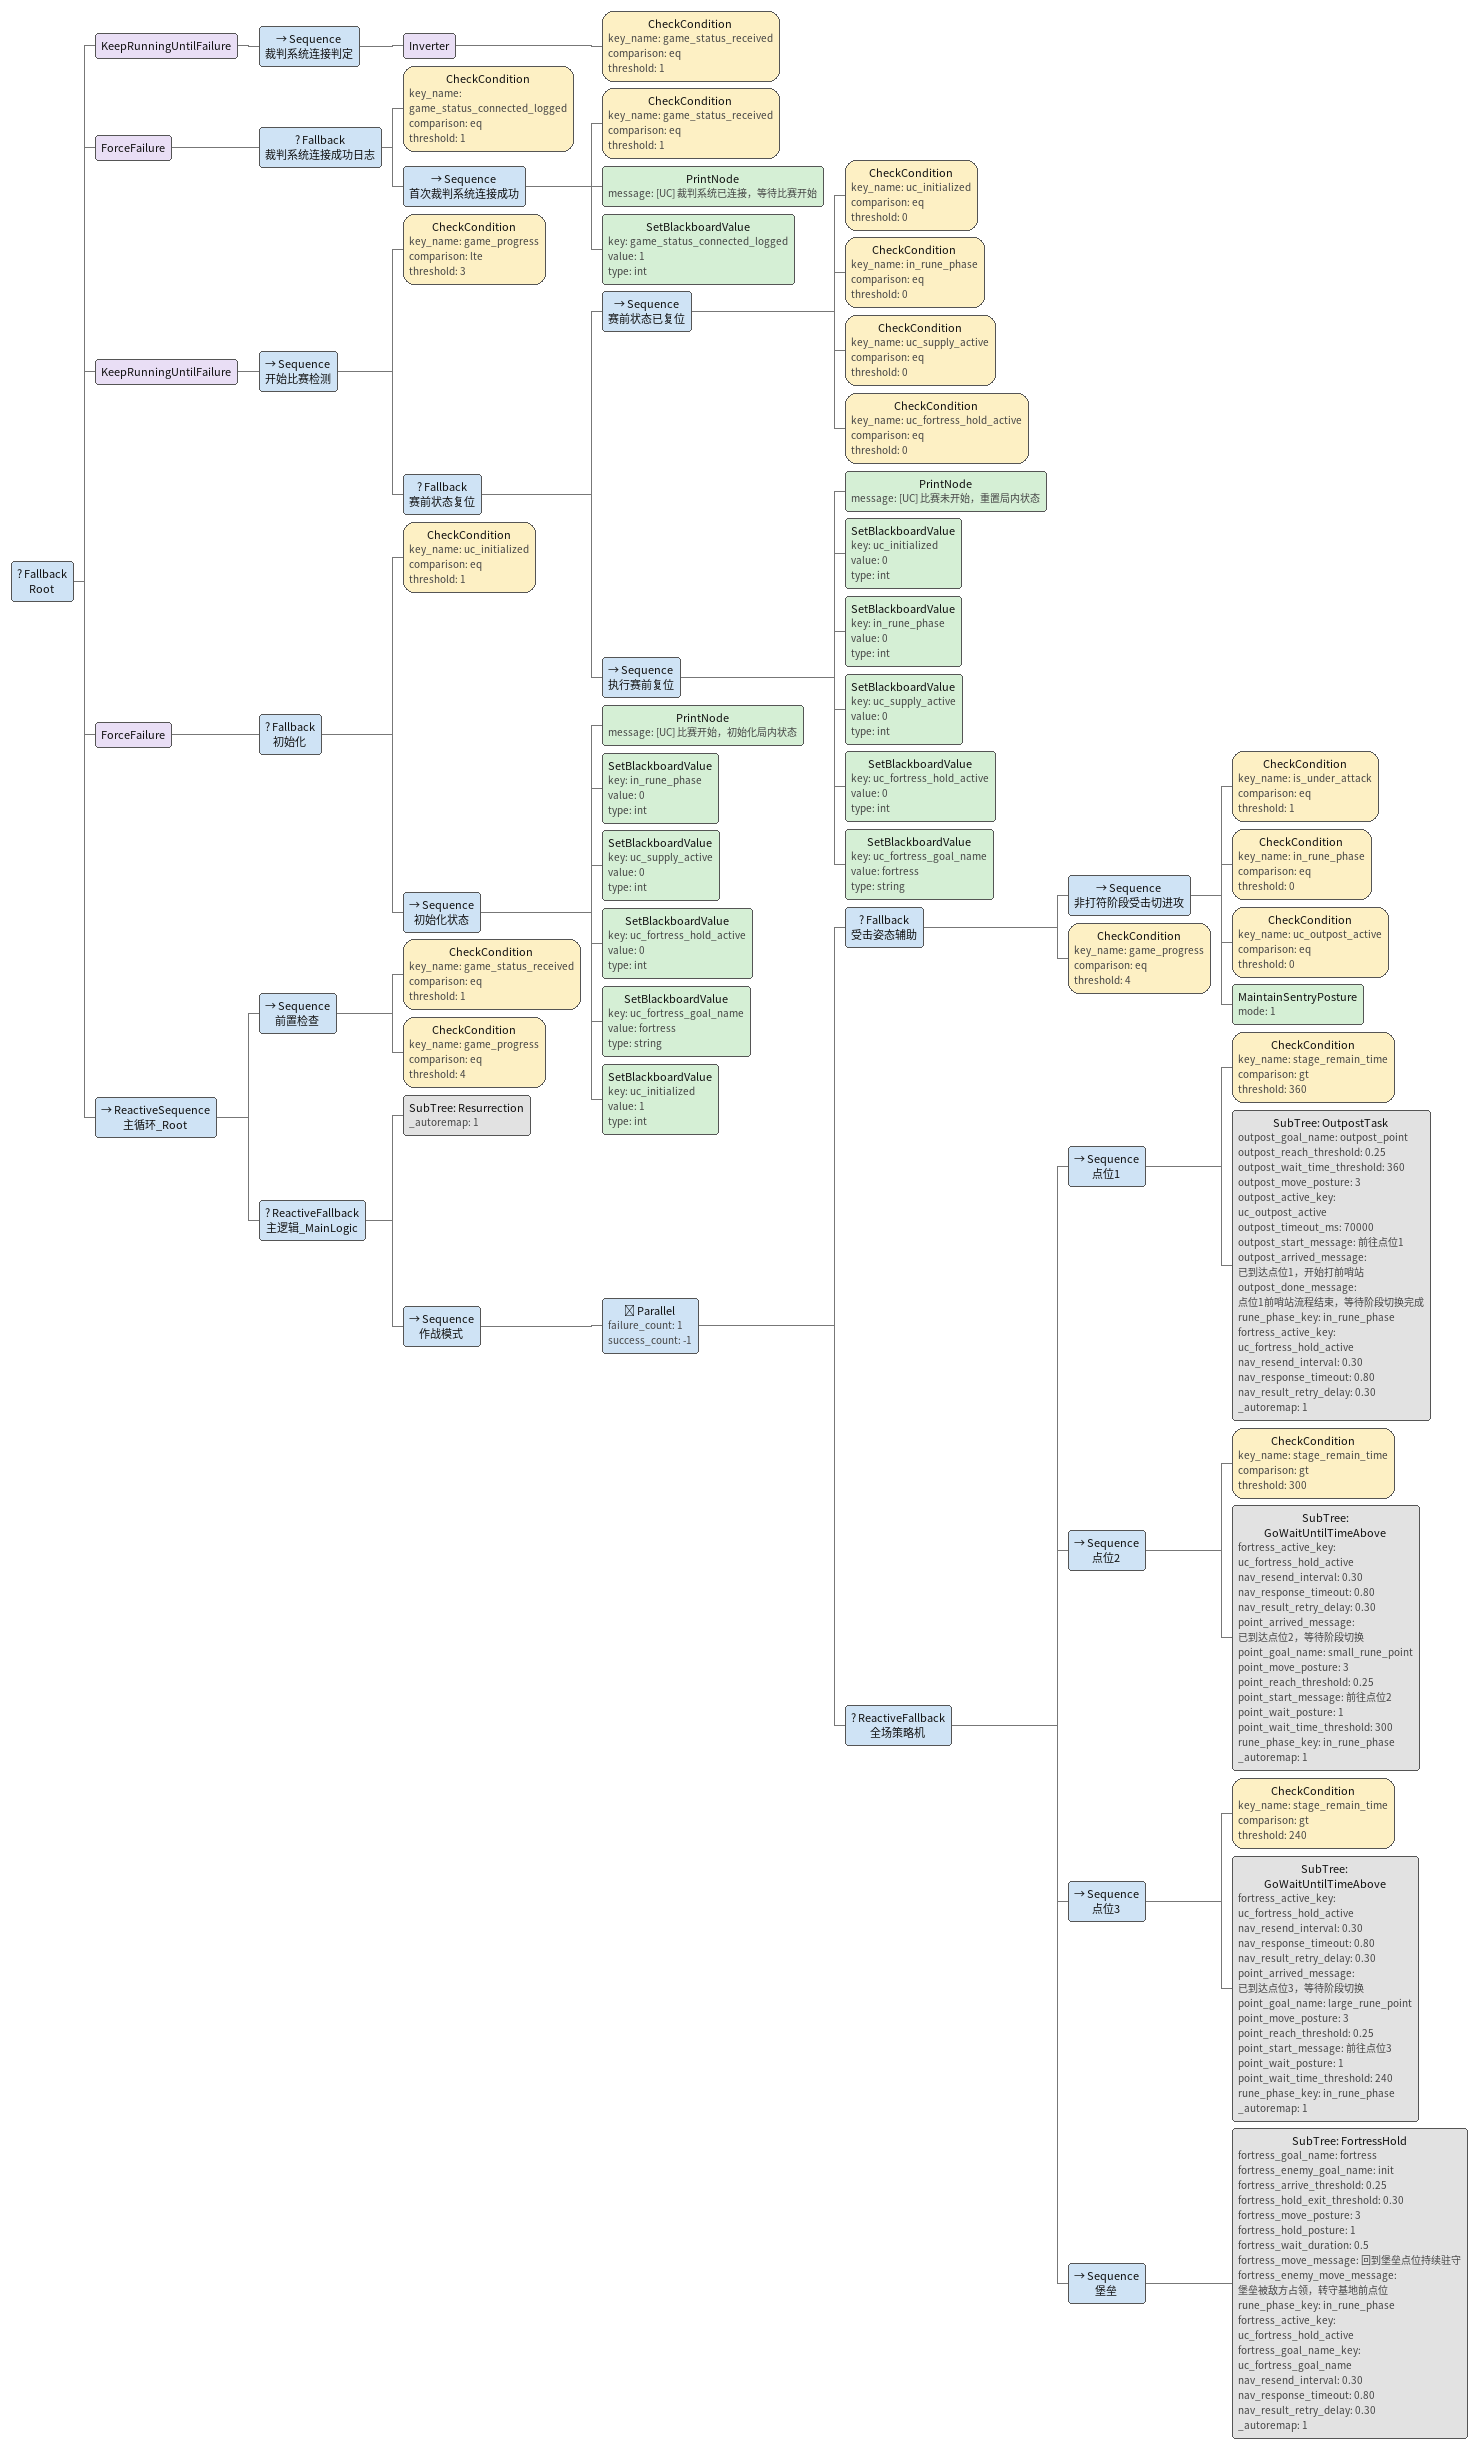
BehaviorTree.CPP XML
<Fallback name="Root">
  <KeepRunningUntilFailure>
    <Sequence name="裁判系统连接判定">
      <Inverter>
        <CheckCondition key_name="game_status_received" comparison="eq" threshold="1"/>
      </Inverter>
    </Sequence>
  </KeepRunningUntilFailure>
  <ForceFailure>
    <Fallback name="裁判系统连接成功日志">
      <CheckCondition key_name="game_status_connected_logged" comparison="eq" threshold="1"/>
      <Sequence name="首次裁判系统连接成功">
        <CheckCondition key_name="game_status_received" comparison="eq" threshold="1"/>
        <PrintNode message="[UC] 裁判系统已连接，等待比赛开始"/>
        <SetBlackboardValue key="game_status_connected_logged" value="1" type="int"/>
      </Sequence>
    </Fallback>
  </ForceFailure>
  <KeepRunningUntilFailure>
    <Sequence name="开始比赛检测">
      <CheckCondition key_name="game_progress" comparison="lte" threshold="3"/>
      <Fallback name="赛前状态复位">
        <Sequence name="赛前状态已复位">
          <CheckCondition key_name="uc_initialized" comparison="eq" threshold="0"/>
          <CheckCondition key_name="in_rune_phase" comparison="eq" threshold="0"/>
          <CheckCondition key_name="uc_supply_active" comparison="eq" threshold="0"/>
          <CheckCondition key_name="uc_fortress_hold_active" comparison="eq" threshold="0"/>
        </Sequence>
        <Sequence name="执行赛前复位">
          <PrintNode message="[UC] 比赛未开始，重置局内状态"/>
          <SetBlackboardValue key="uc_initialized" value="0" type="int"/>
          <SetBlackboardValue key="in_rune_phase" value="0" type="int"/>
          <SetBlackboardValue key="uc_supply_active" value="0" type="int"/>
          <SetBlackboardValue key="uc_fortress_hold_active" value="0" type="int"/>
          <SetBlackboardValue key="uc_fortress_goal_name" value="fortress" type="string"/>
        </Sequence>
      </Fallback>
    </Sequence>
  </KeepRunningUntilFailure>
  <ForceFailure>
    <Fallback name="初始化">
      <CheckCondition key_name="uc_initialized" comparison="eq" threshold="1"/>
      <Sequence name="初始化状态">
        <PrintNode message="[UC] 比赛开始，初始化局内状态"/>
        <SetBlackboardValue key="in_rune_phase" value="0" type="int"/>
        <SetBlackboardValue key="uc_supply_active" value="0" type="int"/>
        <SetBlackboardValue key="uc_fortress_hold_active" value="0" type="int"/>
        <SetBlackboardValue key="uc_fortress_goal_name" value="fortress" type="string"/>
        <SetBlackboardValue key="uc_initialized" value="1" type="int"/>
      </Sequence>
    </Fallback>
  </ForceFailure>
  <ReactiveSequence name="主循环_Root">
    <Sequence name="前置检查">
      <CheckCondition key_name="game_status_received" comparison="eq" threshold="1"/>
      <CheckCondition key_name="game_progress" comparison="eq" threshold="4"/>
    </Sequence>
    <ReactiveFallback name="主逻辑_MainLogic">
      <SubTree ID="Resurrection" _autoremap="1"/>
      <Sequence name="作战模式">
        <Parallel failure_count="1" success_count="-1">
          <Fallback name="受击姿态辅助">
            <Sequence name="非打符阶段受击切进攻">
              <CheckCondition key_name="is_under_attack" comparison="eq" threshold="1"/>
              <CheckCondition key_name="in_rune_phase" comparison="eq" threshold="0"/>
              <CheckCondition key_name="uc_outpost_active" comparison="eq" threshold="0"/>
              <MaintainSentryPosture mode="1"/>
            </Sequence>
            <CheckCondition key_name="game_progress" comparison="eq" threshold="4"/>
          </Fallback>
          <ReactiveFallback name="全场策略机">
            <Sequence name="点位1">
              <CheckCondition key_name="stage_remain_time" comparison="gt" threshold="360"/>
              <SubTree ID="OutpostTask" outpost_goal_name="outpost_point" outpost_reach_threshold="0.25" outpost_wait_time_threshold="360" outpost_move_posture="3" outpost_active_key="uc_outpost_active" outpost_timeout_ms="70000" outpost_start_message="前往点位1" outpost_arrived_message="已到达点位1，开始打前哨站" outpost_done_message="点位1前哨站流程结束，等待阶段切换完成" rune_phase_key="in_rune_phase" fortress_active_key="uc_fortress_hold_active" nav_resend_interval="0.30" nav_response_timeout="0.80" nav_result_retry_delay="0.30" _autoremap="1"/>
            </Sequence>
            <Sequence name="点位2">
              <CheckCondition key_name="stage_remain_time" comparison="gt" threshold="300"/>
              <SubTree ID="GoWaitUntilTimeAbove" fortress_active_key="uc_fortress_hold_active" nav_resend_interval="0.30" nav_response_timeout="0.80" nav_result_retry_delay="0.30" point_arrived_message="已到达点位2，等待阶段切换" point_goal_name="small_rune_point" point_move_posture="3" point_reach_threshold="0.25" point_start_message="前往点位2" point_wait_posture="1" point_wait_time_threshold="300" rune_phase_key="in_rune_phase" _autoremap="1"/>
            </Sequence>
            <Sequence name="点位3">
              <CheckCondition key_name="stage_remain_time" comparison="gt" threshold="240"/>
              <SubTree ID="GoWaitUntilTimeAbove" fortress_active_key="uc_fortress_hold_active" nav_resend_interval="0.30" nav_response_timeout="0.80" nav_result_retry_delay="0.30" point_arrived_message="已到达点位3，等待阶段切换" point_goal_name="large_rune_point" point_move_posture="3" point_reach_threshold="0.25" point_start_message="前往点位3" point_wait_posture="1" point_wait_time_threshold="240" rune_phase_key="in_rune_phase" _autoremap="1"/>
            </Sequence>
            <Sequence name="堡垒">
              <SubTree ID="FortressHold" fortress_goal_name="fortress" fortress_enemy_goal_name="init" fortress_arrive_threshold="0.25" fortress_hold_exit_threshold="0.30" fortress_move_posture="3" fortress_hold_posture="1" fortress_wait_duration="0.5" fortress_move_message="回到堡垒点位持续驻守" fortress_enemy_move_message="堡垒被敌方占领，转守基地前点位" rune_phase_key="in_rune_phase" fortress_active_key="uc_fortress_hold_active" fortress_goal_name_key="uc_fortress_goal_name" nav_resend_interval="0.30" nav_response_timeout="0.80" nav_result_retry_delay="0.30" _autoremap="1"/>
            </Sequence>
          </ReactiveFallback>
        </Parallel>
      </Sequence>
    </ReactiveFallback>
  </ReactiveSequence>
</Fallback>
